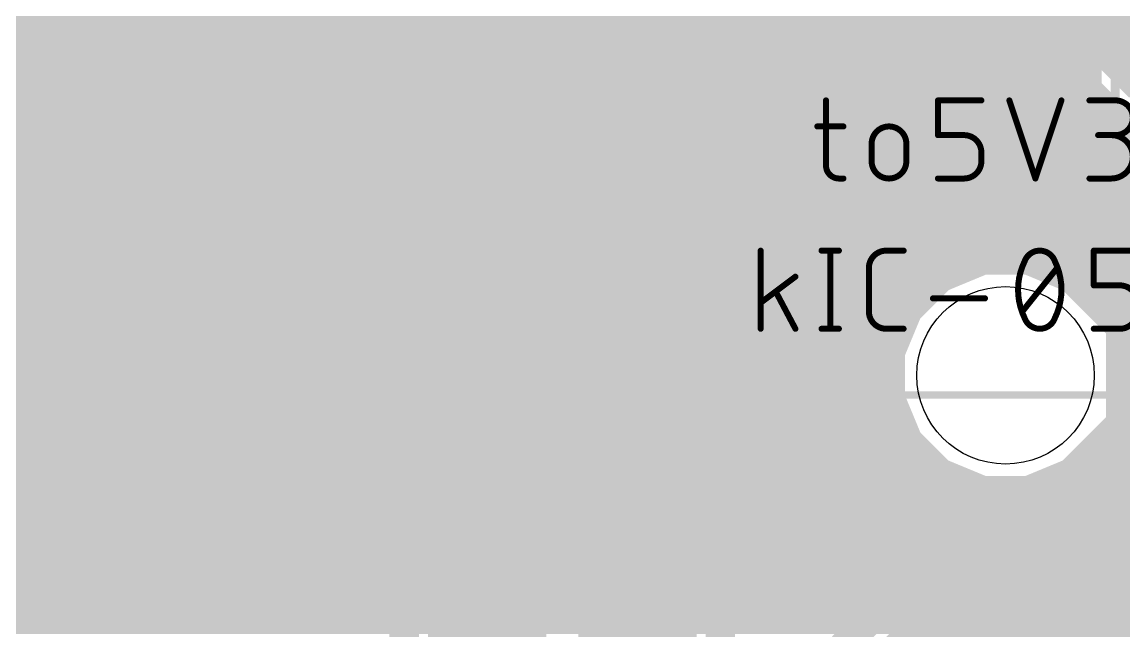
# Model space of a CAD drawing. Extents: x -50 to 50, y 0 to 88.
# Drawn here: x -2.78 to 15.84, y 19.3 to 29.59 of the extents above; entities that cross this region are included whole.
import ezdxf

# ---------------------------------------------------------------- set-up
doc = ezdxf.new("R2010")
doc.units = 0
for name, color, linetype in [('1', 12, 'CONTINUOUS'), ('16', 132, 'CONTINUOUS'), ('20', 31, 'CONTINUOUS'), ('21', 253, 'CONTINUOUS')]:
    doc.layers.add(name, color=color, linetype=linetype)

msp = doc.modelspace()

# ---------------------------------------------------------------- linework, layer by layer
at = {"layer": '1'}
for points, const_width in [([(15.088, 26.822), (10.16, 31.75)], 3), ([(16.1087, 28.4917), (12.0624, 32.538)], 0.5), ([(9.0824, 30.1372), (13.6476, 25.572)], 0.5), ([(-13.3376, 29.5), (9.7196, 29.5)], 0.5), ([(15.1004, 29.5), (18.8762, 29.5)], 0.5), ([(-13.3376, 29), (10.2196, 29)], 0.5), ([(15.6004, 29), (18.8762, 29)], 0.5), ([(6.7284, 28.5724), (-13.182, 28.5724)], 0.5), ([(7.4276, 28.2828), (6.7284, 28.5724)], 0.5), ([(6.9032, 28.5), (10.7196, 28.5)], 0.5), ([(7.9628, 27.7476), (7.4276, 28.2828)], 0.5), ([(15.1685, 26.822), (15.088, 26.822)], 3), ([(17.043, 24.9475), (15.1685, 26.822)], 3), ([(6.35, 26.67), (-13.97, 26.67)], 3), ([(8.89, 24.13), (6.35, 26.67)], 3), ([(7.7104, 28), (11.2196, 28)], 0.5), ([(10.5028, 25.2076), (7.9628, 27.7476)], 0.5), ([(8.2104, 27.5), (11.7196, 27.5)], 0.5), ([(8.7104, 27), (12.2196, 27)], 0.5), ([(9.2104, 26.5), (12.7196, 26.5)], 0.5), ([(17.043, 22.2965), (17.043, 24.9475)], 3), ([(9.7104, 26), (13.2196, 26)], 0.5), ([(10.2104, 25.5), (13.2813, 25.5)], 0.5), ([(13.4551, 25.572), (12.7384, 25.2751)], 0.5), ([(13.6476, 25.572), (13.4551, 25.572)], 0.5), ([(8.89, 21.59), (8.89, 24.13)], 3), ([(12.7384, 25.2751), (12.1899, 24.7266)], 0.5), ([(10.7924, 24.5084), (10.5028, 25.2076)], 0.5), ([(10.5888, 25), (12.4633, 25)], 0.5), ([(-14.3484, 24.7676), (5.562, 24.7676)], 0.5), ([(5.562, 24.7676), (6.9876, 23.342)], 0.5), ([(12.1899, 24.7266), (11.893, 24.0099)], 0.5), ([(-14.8843, 24.5), (5.8296, 24.5)], 0.5), ([(10.7924, 21.2116), (10.7924, 24.5084)], 0.5), ([(10.7924, 24.5), (12.096, 24.5)], 0.5), ([(-14.6611, 24), (6.3296, 24)], 0.5), ([(10.7924, 24), (11.893, 24)], 0.5), ([(11.893, 24.0099), (11.893, 23.2341)], 0.5), ([(-14.56, 23.5), (6.8296, 23.5)], 0.5), ([(5.4584, 23.4924), (-10.5384, 23.4924)], 0.5), ([(6.1576, 23.2028), (5.4584, 23.4924)], 0.5), ([(10.7924, 23.5), (11.893, 23.5)], 0.5), ([(12.7, 17.9535), (17.043, 22.2965)], 3), ([(6.9876, 23.342), (6.9876, 21.6709)], 0.5), ([(11.893, 23.2341), (12.1899, 22.5174)], 0.5), ([(6.6928, 22.6676), (6.1576, 23.2028)], 0.5), ([(6.3604, 23), (6.9876, 23)], 0.5), ([(10.7924, 23), (11.99, 23)], 0.5), ([(-10.16, 21.59), (5.08, 21.59)], 3), ([(6.9824, 21.9684), (6.6928, 22.6676)], 0.5), ([(6.7622, 22.5), (6.9876, 22.5)], 0.5), ([(10.7924, 22.5), (12.2073, 22.5)], 0.5), ([(12.1899, 22.5174), (12.7384, 21.9689)], 0.5), ([(5.08, 21.59), (5.08, 17.78)], 2), ([(7.62, 20.32), (8.89, 21.59)], 2), ([(6.9693, 22), (6.9876, 22)], 0.5), ([(6.9824, 21.6657), (6.9824, 21.9684)], 0.5), ([(10.7924, 22), (12.7073, 22)], 0.5), ([(12.7384, 21.9689), (13.4551, 21.672)], 0.5), ([(6.9876, 21.6709), (6.9824, 21.6657)], 0.5), ([(13.7281, 21.672), (11.0872, 19.0311)], 0.5), ([(13.4551, 21.672), (13.7281, 21.672)], 0.5), ([(10.7924, 21.5), (13.5561, 21.5)], 0.5), ([(10.5028, 20.5124), (10.7924, 21.2116)], 0.5), ([(7.62, 17.78), (7.62, 20.32)], 2), ([(10.7048, 21), (13.0561, 21)], 0.5), ([(9.9676, 19.9772), (10.5028, 20.5124)], 0.5), ([(10.4904, 20.5), (12.5561, 20.5)], 0.5), ([(9.2684, 19.6876), (9.9676, 19.9772)], 0.5), ([(9.9904, 20), (12.0561, 20)], 0.5), ([(-8.7576, 19.6876), (3.6776, 19.6876)], 0.5), ([(3.6776, 19.6876), (3.6776, 12.421)], 0.5), ([(9.0224, 17.501), (9.0224, 19.6876)], 0.5), ([(9.0224, 19.6876), (9.2684, 19.6876)], 0.5), ([(-8.7576, 19.5), (3.6776, 19.5)], 0.5), ([(9.0224, 19.5), (11.5561, 19.5)], 0.5), ([(12.7, 7.62), (12.7, 17.9535)], 3)]:
    msp.add_lwpolyline(points, dxfattribs=dict(at, const_width=const_width))
for points, const_width in [([(9.7196, 29.375, 1), (9.7196, 29.625)], 0.25), ([(15.1004, 29.625, 1), (15.1004, 29.375)], 0.25), ([(10.2196, 28.875, 1), (10.2196, 29.125)], 0.25), ([(15.6004, 29.125, 1), (15.6004, 28.875)], 0.25), ([(6.7762, 28.6879, 1), (6.6806, 28.4569)], 0.25), ([(6.7284, 28.4474, 1), (6.7284, 28.6974)], 0.25), ([(6.9032, 28.625, 1), (6.9032, 28.375)], 0.25), ([(10.7196, 28.375, 1), (10.7196, 28.625)], 0.25), ([(7.516, 28.3712, 1), (7.3392, 28.1944)], 0.25), ([(7.3798, 28.1673, 1), (7.4755, 28.3983)], 0.25), ([(15.088, 27.572, 1), (15.088, 26.072)], 1.5), ([(15.6988, 27.3523, 1), (14.6382, 26.2917)], 1.5), ([(15.1685, 26.072, 1), (15.1685, 27.572)], 1.5), ([(6.8803, 27.2003, 1), (5.8197, 26.1397)], 1.5), ([(6.35, 25.92, 1), (6.35, 27.42)], 1.5), ([(7.7104, 28.125, 1), (7.7104, 27.875)], 0.25), ([(11.2196, 27.875, 1), (11.2196, 28.125)], 0.25), ([(8.0512, 27.836, 1), (7.8744, 27.6592)], 0.25), ([(7.8744, 27.6592, 1), (8.0512, 27.836)], 0.25), ([(14.5577, 26.2917, 1), (15.6183, 27.3523)], 1.5), ([(8.2104, 27.625, 1), (8.2104, 27.375)], 0.25), ([(11.7196, 27.375, 1), (11.7196, 27.625)], 0.25), ([(8.7104, 27.125, 1), (8.7104, 26.875)], 0.25), ([(12.2196, 26.875, 1), (12.2196, 27.125)], 0.25), ([(9.2104, 26.625, 1), (9.2104, 26.375)], 0.25), ([(12.7196, 26.375, 1), (12.7196, 26.625)], 0.25), ([(17.793, 24.9475, 1), (16.293, 24.9475)], 1.5), ([(9.7104, 26.125, 1), (9.7104, 25.875)], 0.25), ([(13.2196, 25.875, 1), (13.2196, 26.125)], 0.25), ([(16.5127, 24.4172, 1), (17.5733, 25.4778)], 1.5), ([(10.2104, 25.625, 1), (10.2104, 25.375)], 0.25), ([(13.2813, 25.375, 1), (13.2813, 25.625)], 0.25), ([(13.4551, 25.697, 1), (13.4551, 25.447)], 0.25), ([(13.503, 25.4565, 1), (13.4073, 25.6875)], 0.25), ([(13.5592, 25.4836, 1), (13.736, 25.6604)], 0.25), ([(13.6476, 25.447, 1), (13.6476, 25.697)], 0.25), ([(9.64, 24.13, 1), (8.14, 24.13)], 1.5), ([(12.8268, 25.1867, 1), (12.65, 25.3635)], 0.25), ([(8.3597, 23.5997, 1), (9.4203, 24.6603)], 1.5), ([(10.6183, 25.2555, 1), (10.3873, 25.1598)], 0.25), ([(10.4144, 25.1192, 1), (10.5912, 25.296)], 0.25), ([(12.6906, 25.3906, 1), (12.7862, 25.1596)], 0.25), ([(10.5888, 25.125, 1), (10.5888, 24.875)], 0.25), ([(12.4633, 24.875, 1), (12.4633, 25.125)], 0.25), ([(5.6504, 24.856, 1), (5.4736, 24.6792)], 0.25), ([(5.562, 24.6426, 1), (5.562, 24.8926)], 0.25), ([(12.3054, 24.6787, 1), (12.0744, 24.7744)], 0.25), ([(12.1015, 24.815, 1), (12.2783, 24.6382)], 0.25), ([(5.8296, 24.375, 1), (5.8296, 24.625)], 0.25), ([(10.9174, 24.5084, 1), (10.6674, 24.5084)], 0.25), ([(10.7924, 24.625, 1), (10.7924, 24.375)], 0.25), ([(10.6769, 24.4606, 1), (10.9079, 24.5562)], 0.25), ([(12.096, 24.375, 1), (12.096, 24.625)], 0.25), ([(6.3296, 23.875, 1), (6.3296, 24.125)], 0.25), ([(10.7924, 24.125, 1), (10.7924, 23.875)], 0.25), ([(12.018, 24.0099, 1), (11.768, 24.0099)], 0.25), ([(11.893, 23.875, 1), (11.893, 24.125)], 0.25), ([(11.7775, 24.0577, 1), (12.0085, 23.962)], 0.25), ([(5.5062, 23.6079, 1), (5.4106, 23.3769)], 0.25), ([(5.4584, 23.3674, 1), (5.4584, 23.6174)], 0.25), ([(6.8296, 23.375, 1), (6.8296, 23.625)], 0.25), ([(10.7924, 23.625, 1), (10.7924, 23.375)], 0.25), ([(11.893, 23.375, 1), (11.893, 23.625)], 0.25), ([(17.5733, 21.7662, 1), (16.5127, 22.8268)], 1.5), ([(7.1126, 23.342, 1), (6.8626, 23.342)], 0.25), ([(6.8992, 23.2536, 1), (7.076, 23.4304)], 0.25), ([(12.0085, 23.282, 1), (11.7775, 23.1863)], 0.25), ([(6.246, 23.2912, 1), (6.0692, 23.1144)], 0.25), ([(6.1098, 23.0873, 1), (6.2055, 23.3183)], 0.25), ([(11.768, 23.2341, 1), (12.018, 23.2341)], 0.25), ([(6.3604, 23.125, 1), (6.3604, 22.875)], 0.25), ([(6.9876, 22.875, 1), (6.9876, 23.125)], 0.25), ([(10.7924, 23.125, 1), (10.7924, 22.875)], 0.25), ([(11.99, 22.875, 1), (11.99, 23.125)], 0.25), ([(5.08, 20.84, 1), (5.08, 22.34)], 1.5), ([(6.8083, 22.7155, 1), (6.5773, 22.6198)], 0.25), ([(16.293, 22.2965, 1), (17.793, 22.2965)], 1.5), ([(6.6044, 22.5792, 1), (6.7812, 22.756)], 0.25), ([(6.7622, 22.625, 1), (6.7622, 22.375)], 0.25), ([(6.9876, 22.375, 1), (6.9876, 22.625)], 0.25), ([(10.7924, 22.625, 1), (10.7924, 22.375)], 0.25), ([(12.2783, 22.6058, 1), (12.1015, 22.429)], 0.25), ([(12.2073, 22.375, 1), (12.2073, 22.625)], 0.25), ([(5.58, 21.59, 1), (4.58, 21.59)], 1), ([(9.2436, 21.2364, 1), (8.5364, 21.9436)], 1), ([(12.0744, 22.4696, 1), (12.3054, 22.5652)], 0.25), ([(6.9693, 22.125, 1), (6.9693, 21.875)], 0.25), ([(7.1074, 21.9684, 1), (6.8574, 21.9684)], 0.25), ([(6.9876, 21.875, 1), (6.9876, 22.125)], 0.25), ([(8.14, 21.59, 1), (9.64, 21.59)], 1.5), ([(10.7924, 22.125, 1), (10.7924, 21.875)], 0.25), ([(12.7862, 22.0844, 1), (12.6906, 21.8534)], 0.25), ([(12.65, 21.8805, 1), (12.8268, 22.0573)], 0.25), ([(12.7073, 21.875, 1), (12.7073, 22.125)], 0.25), ([(6.8669, 21.9206, 1), (7.0979, 22.0162)], 0.25), ([(6.894, 21.754, 1), (7.0708, 21.5773)], 0.25), ([(6.8626, 21.6709, 1), (7.1126, 21.6709)], 0.25), ([(7.076, 21.5825, 1), (6.8992, 21.7593)], 0.25), ([(13.4551, 21.797, 1), (13.4551, 21.547)], 0.25), ([(13.4073, 21.5565, 1), (13.503, 21.7875)], 0.25), ([(13.8165, 21.5836, 1), (13.6397, 21.7604)], 0.25), ([(13.7281, 21.547, 1), (13.7281, 21.797)], 0.25), ([(6.8574, 21.6657, 1), (7.1074, 21.6657)], 0.25), ([(10.7924, 21.625, 1), (10.7924, 21.375)], 0.25), ([(13.5561, 21.375, 1), (13.5561, 21.625)], 0.25), ([(10.9079, 21.1638, 1), (10.6769, 21.2594)], 0.25), ([(8.12, 20.32, 1), (7.12, 20.32)], 1), ([(10.7048, 21.125, 1), (10.7048, 20.875)], 0.25), ([(10.6674, 21.2116, 1), (10.9174, 21.2116)], 0.25), ([(13.0561, 20.875, 1), (13.0561, 21.125)], 0.25), ([(7.2664, 20.6736, 1), (7.9736, 19.9664)], 1), ([(10.4904, 20.625, 1), (10.4904, 20.375)], 0.25), ([(10.3873, 20.5602, 1), (10.6183, 20.4645)], 0.25), ([(10.5912, 20.424, 1), (10.4144, 20.6008)], 0.25), ([(12.5561, 20.375, 1), (12.5561, 20.625)], 0.25), ([(9.8792, 20.0656, 1), (10.056, 19.8888)], 0.25), ([(9.9904, 20.125, 1), (9.9904, 19.875)], 0.25), ([(10.0155, 19.8617, 1), (9.9198, 20.0927)], 0.25), ([(12.0561, 19.875, 1), (12.0561, 20.125)], 0.25), ([(3.8026, 19.6876, 1), (3.5526, 19.6876)], 0.25), ([(3.6776, 19.5626, 1), (3.6776, 19.8126)], 0.25), ([(9.1474, 19.6876, 1), (8.8974, 19.6876)], 0.25), ([(9.0224, 19.8126, 1), (9.0224, 19.5626)], 0.25), ([(9.2684, 19.5626, 1), (9.2684, 19.8126)], 0.25), ([(3.6776, 19.375, 1), (3.6776, 19.625)], 0.25), ([(9.0224, 19.625, 1), (9.0224, 19.375)], 0.25), ([(9.2206, 19.8031, 1), (9.3162, 19.5721)], 0.25), ([(11.5561, 19.375, 1), (11.5561, 19.625)], 0.25), ([(13.45, 17.9535, 1), (11.95, 17.9535)], 1.5)]:
    msp.add_lwpolyline(points, format="xyb", dxfattribs=dict(at, const_width=const_width))
at = {"layer": '16'}
for points, const_width in [([(15.2186, 42.169), (15.2186, 25.0041)], 0.5), ([(15.6972, 42.3672), (15.6972, 12.8016)], 0.1524), ([(-13.7144, 29.5), (15.2186, 29.5)], 0.5), ([(-14.2144, 29), (15.2186, 29)], 0.5), ([(-14.7144, 28.5), (15.2186, 28.5)], 0.5), ([(-15.2144, 28), (15.2186, 28)], 0.5), ([(-15.7144, 27.5), (15.2186, 27.5)], 0.5), ([(-16.2144, 27), (15.2186, 27)], 0.5), ([(-16.7144, 26.5), (15.2186, 26.5)], 0.5), ([(-17.2144, 26), (15.2186, 26)], 0.5), ([(-17.7144, 25.5), (13.2813, 25.5)], 0.5), ([(13.4551, 25.572), (12.7384, 25.2751)], 0.5), ([(14.2309, 25.572), (13.4551, 25.572)], 0.5), ([(14.9476, 25.2751), (14.2309, 25.572)], 0.5), ([(14.4047, 25.5), (15.2186, 25.5)], 0.5), ([(12.7384, 25.2751), (12.1899, 24.7266)], 0.5), ([(15.2186, 25.0041), (14.9476, 25.2751)], 0.5), ([(-15.3843, 25), (12.4633, 25)], 0.5), ([(12.1899, 24.7266), (11.893, 24.0099)], 0.5), ([(-14.8843, 24.5), (12.096, 24.5)], 0.5), ([(-14.6611, 24), (11.893, 24)], 0.5), ([(11.893, 24.0099), (11.893, 23.2341)], 0.5), ([(-14.56, 23.5), (11.893, 23.5)], 0.5), ([(11.893, 23.2341), (12.1899, 22.5174)], 0.5), ([(-14.56, 23), (11.99, 23)], 0.5), ([(-14.7589, 22.5), (12.2073, 22.5)], 0.5), ([(12.1899, 22.5174), (12.7384, 21.9689)], 0.5), ([(14.9476, 21.9689), (15.2186, 22.2399)], 0.5), ([(15.2186, 22.2399), (15.2186, 12.6034)], 0.5), ([(-15.1203, 22), (12.7073, 22)], 0.5), ([(12.7384, 21.9689), (13.4551, 21.672)], 0.5), ([(14.2309, 21.672), (14.9476, 21.9689)], 0.5), ([(14.9787, 22), (15.2186, 22)], 0.5), ([(13.4551, 21.672), (14.2309, 21.672)], 0.5), ([(-15.9242, 21.5), (15.2186, 21.5)], 0.5), ([(-22.2144, 21), (15.2186, 21)], 0.5), ([(-22.7144, 20.5), (15.2186, 20.5)], 0.5), ([(-23.2144, 20), (15.2186, 20)], 0.5), ([(-23.7144, 19.5), (15.2186, 19.5)], 0.5)]:
    msp.add_lwpolyline(points, dxfattribs=dict(at, const_width=const_width))
at = {"layer": '16', "const_width": 0.25}
for points in [[(15.2186, 29.375, 1), (15.2186, 29.625)], [(15.2186, 28.875, 1), (15.2186, 29.125)], [(15.2186, 28.375, 1), (15.2186, 28.625)], [(15.2186, 27.875, 1), (15.2186, 28.125)], [(15.2186, 27.375, 1), (15.2186, 27.625)], [(15.2186, 26.875, 1), (15.2186, 27.125)], [(15.2186, 26.375, 1), (15.2186, 26.625)], [(15.2186, 25.875, 1), (15.2186, 26.125)], [(13.2813, 25.375, 1), (13.2813, 25.625)], [(13.4551, 25.697, 1), (13.4551, 25.447)], [(13.503, 25.4565, 1), (13.4073, 25.6875)], [(14.2787, 25.6875, 1), (14.183, 25.4565)], [(14.2309, 25.447, 1), (14.2309, 25.697)], [(14.4047, 25.625, 1), (14.4047, 25.375)], [(15.2186, 25.375, 1), (15.2186, 25.625)], [(12.8268, 25.1867, 1), (12.65, 25.3635)], [(15.036, 25.3635, 1), (14.8592, 25.1867)], [(12.6906, 25.3906, 1), (12.7862, 25.1596)], [(14.8997, 25.1596, 1), (14.9954, 25.3906)], [(12.4633, 24.875, 1), (12.4633, 25.125)], [(15.1302, 24.9157, 1), (15.307, 25.0925)], [(12.3054, 24.6787, 1), (12.0744, 24.7744)], [(15.0936, 25.0041, 1), (15.3436, 25.0041)], [(12.1015, 24.815, 1), (12.2783, 24.6382)], [(12.096, 24.375, 1), (12.096, 24.625)], [(12.018, 24.0099, 1), (11.768, 24.0099)], [(11.893, 23.875, 1), (11.893, 24.125)], [(11.7775, 24.0577, 1), (12.0085, 23.962)], [(11.893, 23.375, 1), (11.893, 23.625)], [(12.0085, 23.282, 1), (11.7775, 23.1863)], [(11.768, 23.2341, 1), (12.018, 23.2341)], [(11.99, 22.875, 1), (11.99, 23.125)], [(12.2783, 22.6058, 1), (12.1015, 22.429)], [(12.2073, 22.375, 1), (12.2073, 22.625)], [(12.0744, 22.4696, 1), (12.3054, 22.5652)], [(15.3436, 22.2399, 1), (15.0936, 22.2399)], [(15.307, 22.1515, 1), (15.1302, 22.3283)], [(12.7862, 22.0844, 1), (12.6906, 21.8534)], [(12.65, 21.8805, 1), (12.8268, 22.0573)], [(12.7073, 21.875, 1), (12.7073, 22.125)], [(14.8592, 22.0573, 1), (15.036, 21.8805)], [(14.9787, 22.125, 1), (14.9787, 21.875)], [(14.9954, 21.8534, 1), (14.8997, 22.0844)], [(15.2186, 21.875, 1), (15.2186, 22.125)], [(13.4551, 21.797, 1), (13.4551, 21.547)], [(13.4073, 21.5565, 1), (13.503, 21.7875)], [(14.183, 21.7875, 1), (14.2787, 21.5565)], [(14.2309, 21.547, 1), (14.2309, 21.797)], [(15.2186, 21.375, 1), (15.2186, 21.625)], [(15.2186, 20.875, 1), (15.2186, 21.125)], [(15.2186, 20.375, 1), (15.2186, 20.625)], [(15.2186, 19.875, 1), (15.2186, 20.125)], [(15.2186, 19.375, 1), (15.2186, 19.625)]]:
    msp.add_lwpolyline(points, format="xyb", dxfattribs=at)
at = {"layer": '20'}
msp.add_circle((13.843, 23.622), 1.5, dxfattribs=at)
at = {"layer": '21'}
for points, const_width in [([(10.808, 28.2702), (10.808, 27.1695)], 0.1016), ([(12.7006, 27.6832), (12.7006, 28.2702)], 0.1016), ([(12.7006, 28.2702), (13.4344, 28.2702)], 0.1016), ([(13.9074, 28.2702), (14.3476, 26.9494)], 0.1016), ([(14.3476, 26.9494), (14.7879, 28.2702)], 0.1016), ([(15.2609, 28.2702), (15.7012, 28.2702)], 0.1016), ([(10.6613, 27.8299), (11.1015, 27.8299)], 0.1016), ([(11.5791, 27.2429), (11.5791, 27.5364)], 0.1016), ([(12.1662, 27.5364), (12.1662, 27.2429)], 0.1016), ([(13.1408, 27.6832), (12.7006, 27.6832)], 0.1016), ([(15.7012, 27.6832), (15.4076, 27.6832)], 0.1016), ([(13.4344, 27.2429), (13.4344, 27.3897)], 0.1016), ([(11.0282, 26.9494), (11.1015, 26.9494)], 0.1016), ([(12.7006, 26.9494), (13.1408, 26.9494)], 0.1016), ([(15.2609, 26.9494), (15.6278, 26.9494)], 0.1016), ([(9.704, 24.4094), (9.704, 25.7302)], 0.1016), ([(10.7325, 25.7302), (11.026, 25.7302)], 0.1016), ([(10.8792, 25.7302), (10.8792, 24.4094)], 0.1016), ([(11.8265, 25.7302), (12.12, 25.7302)], 0.1016), ([(15.3343, 25.1432), (15.3343, 25.7302)], 0.1016), ([(15.3343, 25.7302), (16.068, 25.7302)], 0.1016), ([(10.291, 25.2899), (9.704, 24.8497)], 0.1016), ([(11.533, 24.7029), (11.533, 25.4367)], 0.1016), ([(14.1275, 24.7029), (14.7145, 25.4367)], 0.1016), ([(15.7745, 25.1432), (15.3343, 25.1432)], 0.1016), ([(10.291, 24.4094), (9.9608, 25.0331)], 0.1016), ([(12.6152, 24.923), (13.4958, 24.923)], 0.1016), ([(10.7325, 24.4094), (11.026, 24.4094)], 0.1016), ([(12.12, 24.4094), (11.8265, 24.4094)], 0.1016), ([(15.3343, 24.4094), (15.7745, 24.4094)], 0.1016), ([(-20.381, 23.291), (19.619, 23.291)], 0.127)]:
    msp.add_lwpolyline(points, dxfattribs=dict(at, const_width=const_width))
for points, const_width in [([(10.8334, 28.2702, 1), (10.7826, 28.2702)], 0.0508), ([(12.726, 28.2702, 1), (12.6752, 28.2702)], 0.0508), ([(12.7006, 28.2956, 1), (12.7006, 28.2448)], 0.0508), ([(13.4344, 28.2448, 1), (13.4344, 28.2956)], 0.0508), ([(13.9315, 28.2782, 1), (13.8833, 28.2622)], 0.0508), ([(14.812, 28.2622, 1), (14.7638, 28.2782)], 0.0508), ([(15.2609, 28.2956, 1), (15.2609, 28.2448)], 0.0508), ([(15.7012, 27.6832, 1), (15.7012, 28.2702)], 0.1016), ([(15.7012, 28.2956, 1), (15.7012, 28.2448)], 0.0508), ([(15.7012, 28.2448, 1), (15.7012, 28.2956)], 0.0508), ([(10.6613, 27.8553, 1), (10.6613, 27.8045)], 0.0508), ([(11.1015, 27.8045, 1), (11.1015, 27.8553)], 0.0508), ([(12.1662, 27.5364, 1), (11.5791, 27.5364)], 0.1016), ([(11.6045, 27.5364, 1), (11.5537, 27.5364)], 0.0508), ([(12.1916, 27.5364, 1), (12.1408, 27.5364)], 0.0508), ([(12.7006, 27.7086, 1), (12.7006, 27.6578)], 0.0508), ([(12.6752, 27.6832, 1), (12.726, 27.6832)], 0.0508), ([(13.4344, 27.3897, 0.4142), (13.1408, 27.6832)], 0.1016), ([(13.1408, 27.7086, 1), (13.1408, 27.6578)], 0.0508), ([(13.1408, 27.6578, 1), (13.1408, 27.7086)], 0.0508), ([(15.4076, 27.7086, 1), (15.4076, 27.6578)], 0.0508), ([(15.6278, 26.9494, 1), (15.6278, 27.6832)], 0.1016), ([(15.6278, 27.7086, 1), (15.6278, 27.6578)], 0.0508), ([(15.7012, 27.7086, 1), (15.7012, 27.6578)], 0.0508), ([(15.7012, 27.6578, 1), (15.7012, 27.7086)], 0.0508), ([(11.5537, 27.5364, 1), (11.6045, 27.5364)], 0.0508), ([(12.1408, 27.5364, 1), (12.1916, 27.5364)], 0.0508), ([(13.4598, 27.3897, 1), (13.409, 27.3897)], 0.0508), ([(13.409, 27.3897, 1), (13.4598, 27.3897)], 0.0508), ([(10.808, 27.1695, 0.4142), (11.0282, 26.9494)], 0.1016), ([(10.8334, 27.1695, 1), (10.7826, 27.1695)], 0.0508), ([(10.7826, 27.1695, 1), (10.8334, 27.1695)], 0.0508), ([(11.5791, 27.2429, 1), (12.1662, 27.2429)], 0.1016), ([(11.6045, 27.2429, 1), (11.5537, 27.2429)], 0.0508), ([(11.5537, 27.2429, 1), (11.6045, 27.2429)], 0.0508), ([(12.1916, 27.2429, 1), (12.1408, 27.2429)], 0.0508), ([(12.1408, 27.2429, 1), (12.1916, 27.2429)], 0.0508), ([(13.1408, 26.9494, 0.4142), (13.4344, 27.2429)], 0.1016), ([(13.4597, 27.2429, 1), (13.409, 27.2429)], 0.0508), ([(13.409, 27.2429, 1), (13.4598, 27.2429)], 0.0508), ([(11.0282, 26.9748, 1), (11.0282, 26.924)], 0.0508), ([(11.0282, 26.924, 1), (11.0282, 26.9748)], 0.0508), ([(11.1015, 26.924, 1), (11.1015, 26.9748)], 0.0508), ([(12.7006, 26.9748, 1), (12.7006, 26.924)], 0.0508), ([(13.1408, 26.9748, 1), (13.1408, 26.924)], 0.0508), ([(13.1408, 26.924, 1), (13.1408, 26.9748)], 0.0508), ([(14.3235, 26.9574, 1), (14.3717, 26.9414)], 0.0508), ([(14.3235, 26.9414, 1), (14.3717, 26.9574)], 0.0508), ([(15.2609, 26.9748, 1), (15.2609, 26.924)], 0.0508), ([(15.6278, 26.9748, 1), (15.6278, 26.924)], 0.0508), ([(15.6278, 26.924, 1), (15.6278, 26.9748)], 0.0508), ([(9.7294, 25.7302, 1), (9.6786, 25.7302)], 0.0508), ([(10.7325, 25.7556, 1), (10.7325, 25.7048)], 0.0508), ([(10.9046, 25.7302, 1), (10.8538, 25.7302)], 0.0508), ([(11.026, 25.7048, 1), (11.026, 25.7556)], 0.0508), ([(11.8265, 25.7302, 0.4142), (11.533, 25.4367)], 0.1016), ([(11.8265, 25.7556, 1), (11.8265, 25.7048)], 0.0508), ([(11.8265, 25.7048, 1), (11.8265, 25.7556)], 0.0508), ([(12.12, 25.7048, 1), (12.12, 25.7556)], 0.0508), ([(14.421, 25.7302, 0.3205), (14.1642, 25.5468)], 0.1016), ([(14.6778, 25.5468, 0.3205), (14.421, 25.7302)], 0.1016), ([(14.421, 25.7556, 1), (14.421, 25.7048)], 0.0508), ([(14.421, 25.7048, 1), (14.421, 25.7556)], 0.0508), ([(15.3597, 25.7302, 1), (15.3089, 25.7302)], 0.0508), ([(15.3343, 25.7556, 1), (15.3343, 25.7048)], 0.0508), ([(14.1642, 25.5468, 0.1139), (14.0541, 25.0698)], 0.1016), ([(14.1401, 25.555, 1), (14.1882, 25.5385)], 0.0508), ([(14.187, 25.5356, 1), (14.1413, 25.5579)], 0.0508), ([(14.7879, 25.0698, 0.1139), (14.6778, 25.5468)], 0.1016), ([(14.7007, 25.5579, 1), (14.655, 25.5356)], 0.0508), ([(14.6538, 25.5385, 1), (14.7018, 25.555)], 0.0508), ([(10.3062, 25.2696, 1), (10.2758, 25.3103)], 0.0508), ([(11.5584, 25.4367, 1), (11.5076, 25.4367)], 0.0508), ([(11.5076, 25.4367, 1), (11.5584, 25.4367)], 0.0508), ([(14.7343, 25.4208, 1), (14.6947, 25.4526)], 0.0508), ([(15.3343, 25.1686, 1), (15.3343, 25.1178)], 0.0508), ([(15.3089, 25.1432, 1), (15.3597, 25.1432)], 0.0508), ([(16.068, 24.8497, 0.4142), (15.7745, 25.1432)], 0.1016), ([(15.7745, 25.1686, 1), (15.7745, 25.1178)], 0.0508), ([(15.7745, 25.1178, 1), (15.7745, 25.1686)], 0.0508), ([(9.9832, 25.045, 1), (9.9383, 25.0212)], 0.0508), ([(12.6152, 24.9484, 1), (12.6152, 24.8976)], 0.0508), ([(13.4958, 24.8976, 1), (13.4958, 24.9484)], 0.0508), ([(14.0541, 25.0698, 0.1139), (14.1642, 24.5928)], 0.1016), ([(14.0795, 25.0698, 1), (14.0287, 25.0698)], 0.0508), ([(14.0287, 25.0698, 1), (14.0795, 25.0698)], 0.0508), ([(14.6778, 24.5928, 0.1139), (14.7879, 25.0698)], 0.1016), ([(14.8133, 25.0698, 1), (14.7625, 25.0698)], 0.0508), ([(14.7625, 25.0698, 1), (14.8133, 25.0698)], 0.0508), ([(9.6887, 24.87, 1), (9.7192, 24.8293)], 0.0508), ([(11.533, 24.7029, 0.4142), (11.8265, 24.4094)], 0.1016), ([(11.5584, 24.7029, 1), (11.5076, 24.7029)], 0.0508), ([(11.5076, 24.7029, 1), (11.5584, 24.7029)], 0.0508), ([(14.1077, 24.7188, 1), (14.1473, 24.687)], 0.0508), ([(14.1642, 24.5928, 0.3205), (14.421, 24.4094)], 0.1016), ([(14.1882, 24.6011, 1), (14.1402, 24.5846)], 0.0508), ([(14.1413, 24.5817, 1), (14.187, 24.604)], 0.0508), ([(14.421, 24.4094, 0.3205), (14.6778, 24.5928)], 0.1016), ([(14.655, 24.604, 1), (14.7007, 24.5817)], 0.0508), ([(14.7018, 24.5846, 1), (14.6538, 24.6011)], 0.0508), ([(15.7745, 24.4094, 0.4142), (16.068, 24.7029)], 0.1016), ([(9.6786, 24.4094, 1), (9.7294, 24.4094)], 0.0508), ([(10.2685, 24.3975, 1), (10.3134, 24.4213)], 0.0508), ([(10.7325, 24.4348, 1), (10.7325, 24.384)], 0.0508), ([(10.8538, 24.4094, 1), (10.9046, 24.4094)], 0.0508), ([(11.026, 24.384, 1), (11.026, 24.4348)], 0.0508), ([(11.8265, 24.4348, 1), (11.8265, 24.384)], 0.0508), ([(11.8265, 24.384, 1), (11.8265, 24.4348)], 0.0508), ([(12.12, 24.384, 1), (12.12, 24.4348)], 0.0508), ([(14.421, 24.4348, 1), (14.421, 24.384)], 0.0508), ([(14.421, 24.384, 1), (14.421, 24.4348)], 0.0508), ([(15.3343, 24.4348, 1), (15.3343, 24.384)], 0.0508), ([(15.7745, 24.4348, 1), (15.7745, 24.384)], 0.0508), ([(15.7745, 24.384, 1), (15.7745, 24.4348)], 0.0508)]:
    msp.add_lwpolyline(points, format="xyb", dxfattribs=dict(at, const_width=const_width))

doc.saveas('drawing.dxf')
